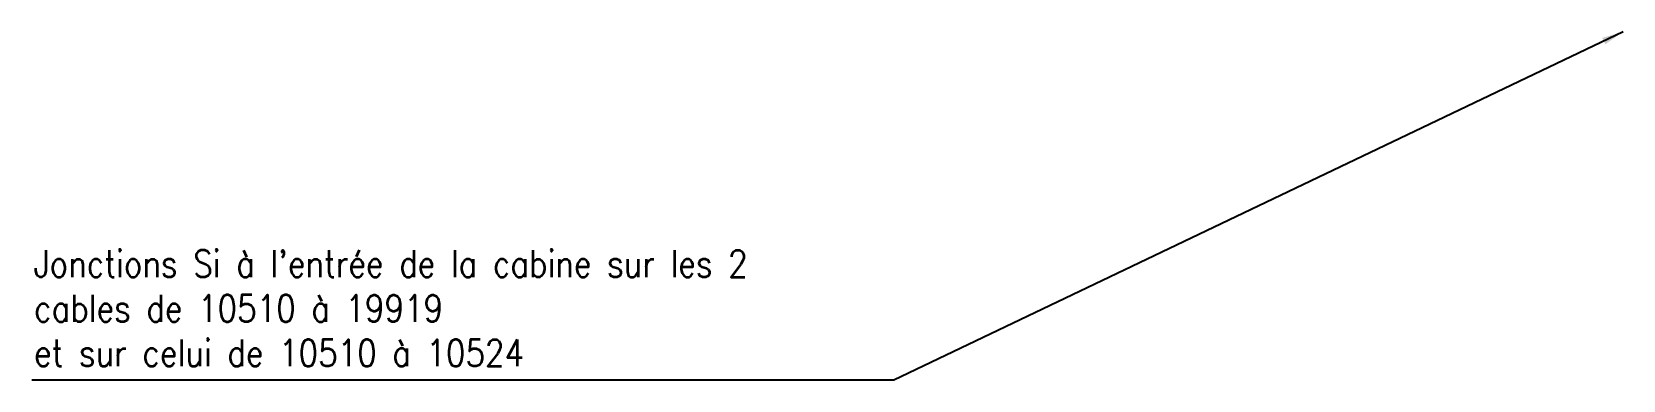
# Model space of a CAD drawing. Header units: millimetres. Extents: x 136510.6 to 136599.7, y 128398.2 to 128417.8.
import ezdxf

# ---------------------------------------------------------------- set-up
doc = ezdxf.new("R2010")
doc.units = ezdxf.units.MM
doc.layers.add('S_100', color=5, linetype='CONTINUOUS')
doc.styles.get("Standard").update_dxf_attribs({"font": 'romans.shx', "width": 0.85})
doc.dimstyles.get("Standard").update_dxf_attribs({"dimtxt": 1.5, "dimasz": 1.2, "dimexe": 0.625, "dimexo": 0.625, "dimgap": 0.25, "dimtad": 1, "dimdec": 1, "dimzin": 0, "dimdsep": 46, "dimtxsty": 'Standard', "dimcen": -0.5, "dimadec": 0, "dimazin": 0, "dimtfac": 1, "dimtdec": 1, "dimtmove": 0, "dimatfit": 3, "dimfxl": 1, "dimtolj": 1, "dimtzin": 0, "dimarcsym": 0})

msp = doc.modelspace()

# ---------------------------------------------------------------- texts
at = {"layer": 'S_100', "linetype": 'Continuous', "insert": (136510.726, 128399.026), "char_height": 1.5, "attachment_point": 7}
msp.add_mtext("Jonctions Si à l'entrée de la cabine sur les 2\\Pcables de 10510 à 19919\\Pet sur celui de 10510 à 10524 ", dxfattribs=at)

# ---------------------------------------------------------------- leaders
at = {"layer": 'S_100', "linetype": 'Continuous', "annotation_type": 0, "has_hookline": 1, "hookline_direction": 1, "text_width": 46.811}
msp.add_leader([(136599.684, 128417.772), (136558.863, 128398.248), (136557.663, 128398.248)], dimstyle='Standard', dxfattribs=at)

doc.saveas('drawing.dxf')
